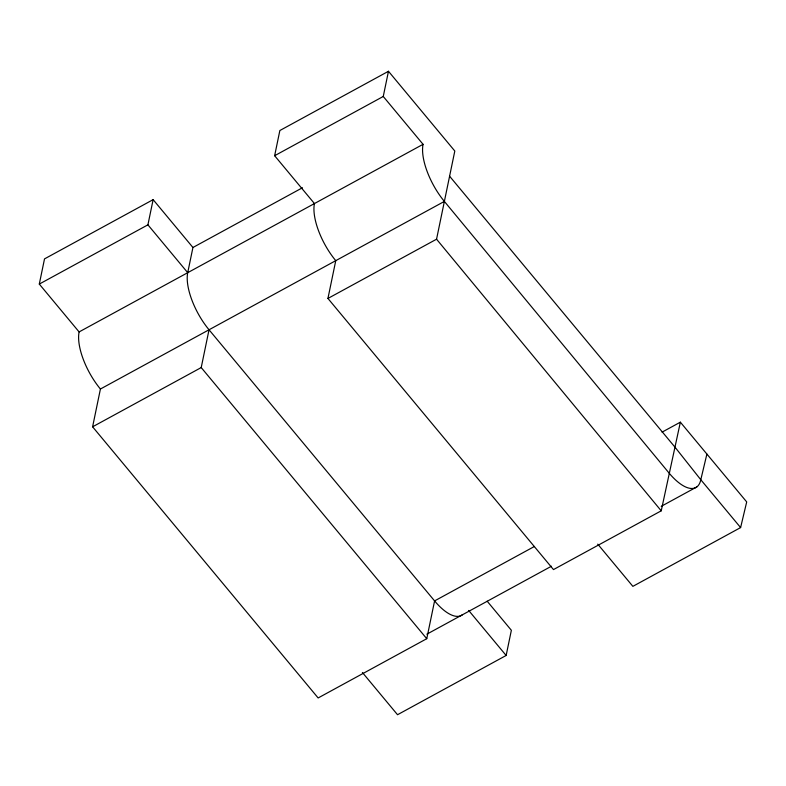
<?xml version="1.0" encoding="UTF-8"?>
<svg xmlns="http://www.w3.org/2000/svg" width="786" height="786" viewBox="0 0 786 786"><rect width="100%" height="100%" fill="white"/><g stroke="black" fill="none" stroke-linecap="round" stroke-linejoin="round"><path stroke-width="1.18" d="M534.46 546.447L434.589 600.917L426.759 638.704L318.143 697.958L92.601 426.808L100.421 389.021A45.195 18.471 61.4 0 1 79.101 331.928L39.3 284.08L44.517 258.889L153.132 199.644L192.934 247.492L187.716 272.683A45.195 18.471 61.4 0 0 209.037 329.776L434.589 600.917A45.195 18.471 61.4 0 0 462.325 614.839M39.3 284.08L147.915 224.835L153.132 199.644M92.601 426.808L201.216 367.563L209.037 329.776M327.939 298.444L335.76 260.657A45.195 18.471 61.4 0 1 314.439 203.564L274.638 155.716L279.855 130.525L388.471 71.28L454.809 151.02L436.554 239.199L327.939 298.444L553.482 569.585L661.223 510.821L680.362 422.17L746.7 501.92L740.608 527.583L632.868 586.356L597.743 544.138M274.638 155.716L383.254 96.472L388.471 71.28M362.405 672.502L397.529 714.72L506.145 655.475L511.362 630.284L487.163 601.202M706.899 454.072L700.798 479.735L740.608 527.583M192.934 247.492L302.472 187.746M79.101 331.928L423.065 144.319A45.195 18.471 61.4 0 0 444.375 201.412L669.053 473.034A45.195 18.471 61.4 0 0 700.798 479.735L675.145 447.362L449.592 176.211M100.421 389.021L444.375 201.412M662.077 432.143L680.362 422.17M426.837 634.194L551.458 566.225M661.232 506.341L696.789 486.947M383.254 96.472L423.065 144.319M147.915 224.835L187.716 272.683M468.682 610.447L506.145 655.475M201.216 367.563L426.759 638.704M436.554 239.199L661.223 510.821"/></g></svg>
